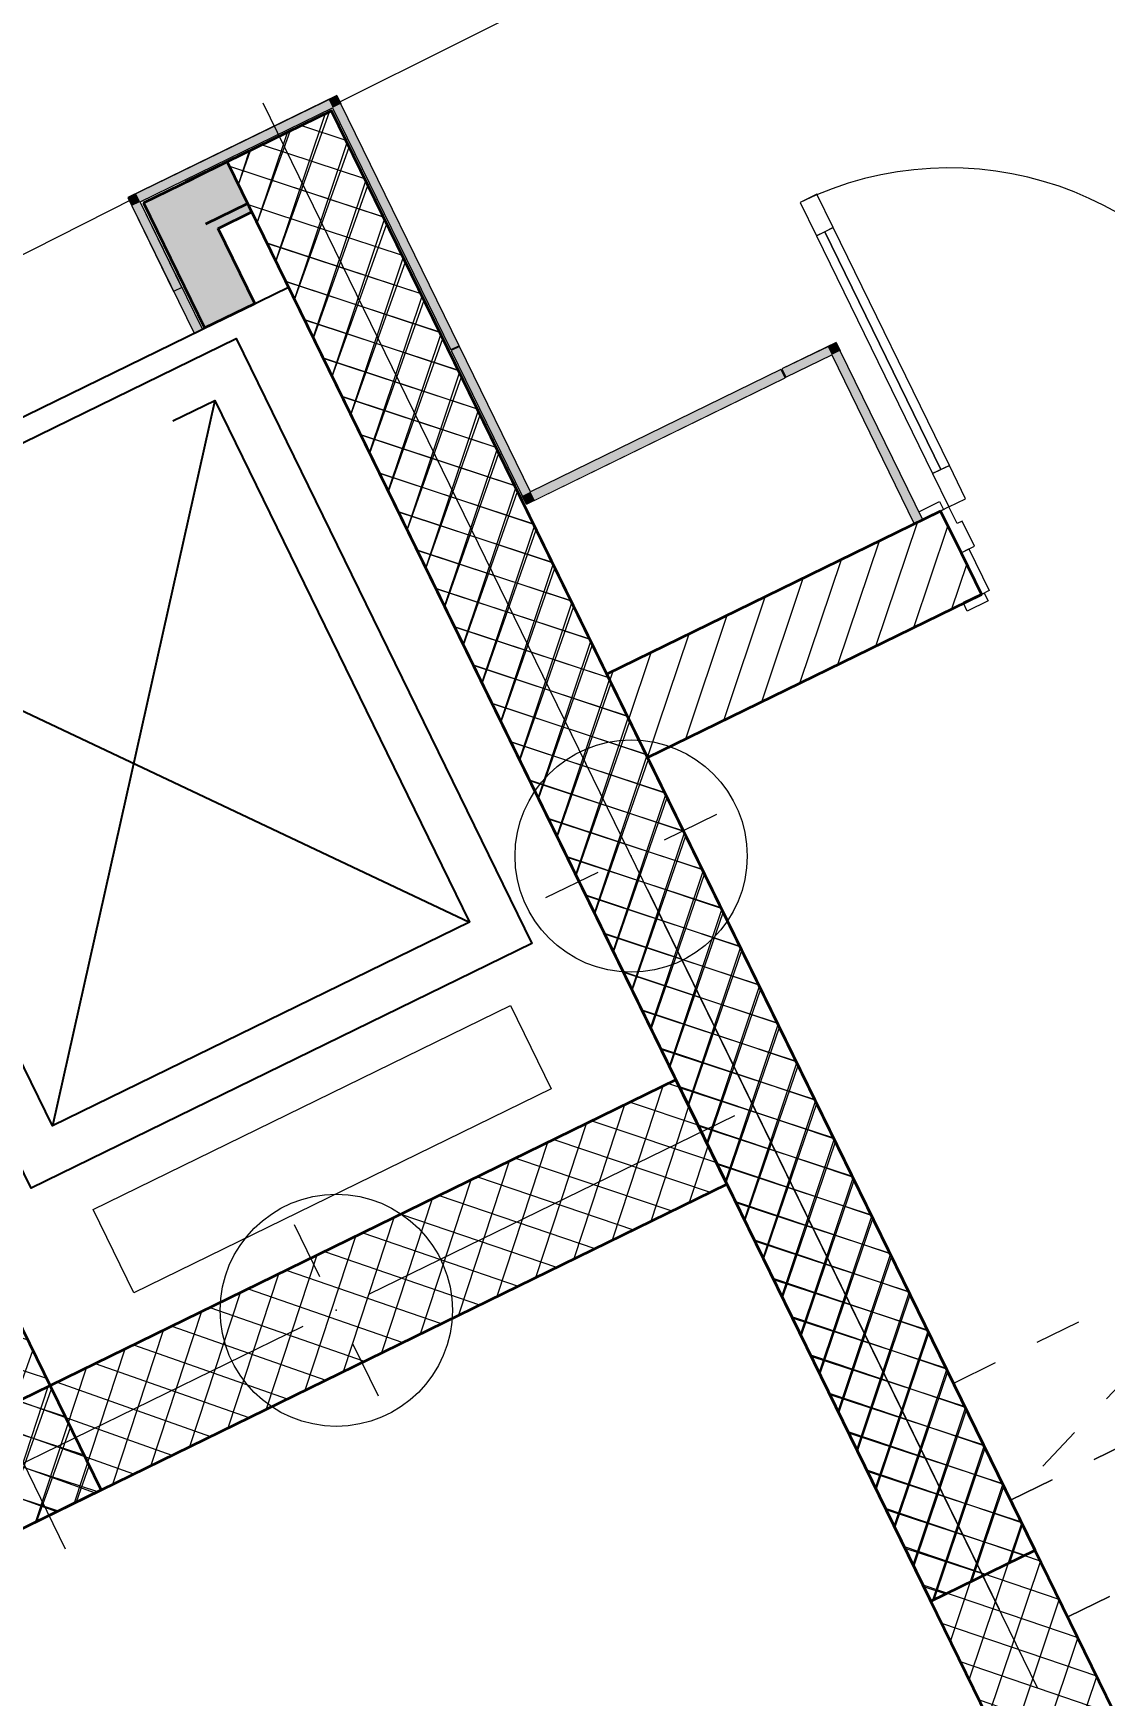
# Model space of a CAD drawing. Header units: metres. Extents: x 7511825 to 7512099, y 4692231 to 4692445.
# Drawn here: x 7511886.516 to 7511888.823, y 4692369.441 to 4692373.021 of the extents above; entities that cross this region are included whole.
import ezdxf
from ezdxf import colors
from ezdxf.entities.mleader import LeaderData, LeaderLine
from ezdxf.math import Vec2, Vec3

# ---------------------------------------------------------------- set-up
doc = ezdxf.new("R2010")
doc.units = ezdxf.units.M
doc.header["$XCLIPFRAME"] = 0
doc.set_wipeout_variables(frame=1)
doc.header["$PDMODE"] = 32
doc.header["$PDSIZE"] = 0.5
for name, pattern in [('Dense Dotted', [88.19444179534901, 0, -88.19444179534901]), ('Small Dashed', [141.11111111108, 70.55555555554, -70.55555555554]), ('Wipeout_Contour', [1000, 0, -1000])]:
    doc.linetypes.add(name, pattern=pattern)
for name, color, linetype in [('-  Pllakat_koridore_E', 7, 'Continuous'), ('A - Muret', 7, 'Continuous'), ('A - Pllaka Suteren', 7, 'Continuous'), ('A - Shtyllat', 7, 'Continuous'), ('fer +', 32, 'Continuous'), ('Structural - Stair & Railing', 7, 'Continuous')]:
    doc.layers.add(name, color=color, linetype=linetype)
for name, color, linetype, lineweight, true_color in [('-  Pllakat_koridore_E_Pen_No__145', 7, 'Continuous', 20, 0x0077b0), ('ARCHICAD Doors_Pen_No__108', 7, 'Continuous', 13, 0xfd8379), ('Structural - Stair & Railing_Pen_No__91', 171, 'Continuous', 13, 0xaaaaff)]:
    doc.layers.add(name, color=color, linetype=linetype, lineweight=lineweight, true_color=true_color)
for name, color, linetype, lineweight in [('- lokalet e_Pen_No__132', 255, 'Continuous', 0), ('0_Pen_No__132', 255, 'Continuous', 0), ('2D Drafting - General_Pen_No__2', 8, 'Continuous', 15), ('2D Drafting - General_Pen_No__42', 8, 'Continuous', 25), ('A - Muret_Pen_No__7', 7, 'Continuous', 35), ('A - Perdhesa Polyine_Pen_No__6', 1, 'Continuous', 0), ('A - Pllaka Suteren_Pen_No__42', 8, 'Continuous', 25), ('A - Shtyllat_Pen_No__1', 7, 'Continuous', 0), ('A - Shtyllat_Pen_No__7', 7, 'Continuous', 35), ('etazha', 7, 'Continuous', 0), ('Structural - Stair & Railing_Pen_No__11', 171, 'Continuous', 18)]:
    doc.layers.add(name, color=color, linetype=linetype, lineweight=lineweight)
doc.styles.add('GENERATED_STYLE_1', font='arial.ttf')
doc.styles.get("Standard").update_dxf_attribs({"font": 'arial.ttf'})
picture_1 = doc.add_image_def('image1.tif', size_in_pixel=(11235, 8447))
pattern_1 = [(44.99999999999999, (0, 0), (-45.96193909124158, 45.96193909124162), [])]
pattern_2 = [(44.99999999999999, (0, 0), (-45.96193909124158, 45.96193909124162), []), (135.0000000000002, (0, 0), (45.96193909124145, 45.96193909124175), [])]

# ---------------------------------------------------------------- blocks, each defined once
blk = doc.blocks.new('Slab_1', base_point=(-1850.000000000003, -19000.83600967443))
at = {"layer": 'A - Pllaka Suteren_Pen_No__42', "color": 8, "linetype": 'Continuous', "lineweight": 25, "flags": 128}
blk.add_lwpolyline([(11850, -13600.83965125988), (11850, -11700.83965125988), (13350, -11700.83965125988), (13350, -13600.83965125988)], close=True, dxfattribs=at)
blk = doc.blocks.new('Stair_1')
at = {"layer": 'Structural - Stair & Railing_Pen_No__11', "color": 171, "linetype": 'Small Dashed', "lineweight": 18}
blk.add_line((14350, -14450.83965125988), (13600, -14730.83965125989), dxfattribs=at)
at = {"layer": 'Structural - Stair & Railing_Pen_No__91', "color": 161, "linetype": 'Small Dashed', "lineweight": 13, "true_color": 0xaaaaff}
for p, q in [((15100.00001628937, -14450.83963446566), (13600, -14450.83963446566)), ((13600, -14450.83963446566), (13600, -14730.83965373884)), ((15100.00001628937, -14730.83965373884), (13600, -14730.83965373884)), ((13600, -14730.83965373884), (13600, -15010.83967301203)), ((13600, -14730.83965373884), (15100.00001628937, -14730.83965373884)), ((15100.00001628937, -15010.83967301203), (13600, -15010.83967301203)), ((13600, -15010.83967301203), (13600, -15290.83962820955)), ((13600, -15010.83967301203), (15100.00001628937, -15010.83967301203))]:
    blk.add_line(p, q, dxfattribs=at)
blk = doc.blocks.new('Wall_7', base_point=(13149.19560798455, -11700.83965125988))
at = {"layer": 'A - Muret', "linetype": 'Continuous', "lineweight": 0, "true_color": 0x000000}
for points in [[(13269.19560798455, -11400.83965125988), (13149.19560798455, -11400.83965125988), (13269.19560798455, -11520.83965125988)], [(13269.19560798455, -11520.83965125988), (13149.19560798455, -11400.83965125988), (13149.19560798455, -11520.83965125988)], [(13149.19560798455, -11520.83965125988), (13149.19560798455, -11700.83965125988), (13269.19560798455, -11700.83965125988), (13269.19560798455, -11520.83965125988)]]:
    blk.add_hatch(color=18, dxfattribs=at).paths.add_polyline_path(points)
at = {"layer": 'A - Muret_Pen_No__7', "color": 7, "linetype": 'Continuous', "lineweight": 35, "flags": 128}
for points in [[(13149.19560798455, -11400.83965125988), (13269.19560798455, -11400.83965125988)], [(13149.19560798455, -11400.83965125988), (13149.19560798455, -11700.83965125988)], [(13269.19560798455, -11700.83965125988), (13269.19560798455, -11520.83965125988)], [(13149.19560798455, -11700.83965125988), (13269.19560798455, -11700.83965125988)]]:
    blk.add_lwpolyline(points, dxfattribs=at)
blk = doc.blocks.new('Wall_8', base_point=(13149.19560798455, -11400.83965125988))
at = {"layer": 'A - Muret', "linetype": 'Continuous', "lineweight": 0, "true_color": 0x000000}
blk.add_hatch(color=18, dxfattribs=at).paths.add_polyline_path([(13269.19560798455, -11520.83969298318), (13349.99996747243, -11520.83969298318), (13349.99996747243, -11400.83965125988), (13269.19560798455, -11400.83965125988)])
at = {"layer": 'A - Muret_Pen_No__7', "color": 7, "linetype": 'Continuous', "lineweight": 35, "flags": 128}
for points in [[(13349.99999429455, -11400.83965125988), (13269.19560798455, -11400.83965125988)], [(13269.19560798455, -11520.83965125988), (13349.99996747243, -11520.83965125988)]]:
    blk.add_lwpolyline(points, dxfattribs=at)
blk = doc.blocks.new('Wall_35', base_point=(13250, -11400.83965125988))
at = {"layer": 'A - Muret', "linetype": 'Continuous', "lineweight": 0, "true_color": 0x000000}
blk.add_hatch(color=18, dxfattribs=at).paths.add_polyline_path([(13350.00005364423, -11400.83965125988), (13250, -11400.83965125988), (13250, -11500.83970490412), (13350.00005364423, -11500.83970490412)])
at = {"layer": 'A - Muret_Pen_No__7', "color": 7, "linetype": 'Continuous', "lineweight": 35, "flags": 128}
for points in [[(13350.00002011659, -11400.83965125988), (13250, -11400.83965125988)], [(13250, -11500.83965125988), (13350.00002011659, -11500.83965125988)]]:
    blk.add_lwpolyline(points, dxfattribs=at)
blk = doc.blocks.new('Wall_62', base_point=(13625, -11375.88789807723))
at = {"color": 254, "linetype": 'Wipeout_Contour', "lineweight": 0, "ltscale": 52145.56883018707}
blk.add_wipeout([(13123.692921653661, -11395.887898077228), (13143.69292165366, -11395.887898077228), (13123.692921653661, -11375.88789807723)], dxfattribs=at).dxf.layer = '-  Pllakat_koridore_E'
at = {"color": 254, "linetype": 'Wipeout_Contour', "lineweight": 0, "ltscale": 53259.31681385465}
blk.add_wipeout([(13604.999999999998, -11395.88789807723), (13625, -11395.88789807723), (13625, -11375.88789807723)], dxfattribs=at).dxf.layer = '-  Pllakat_koridore_E'
at = {"color": 254, "linetype": 'Wipeout_Contour', "lineweight": 0, "ltscale": 53231.26989828351}
blk.add_wipeout([(13605, -11395.887898077228), (13625, -11375.88789807723), (13605, -11375.88789807723)], dxfattribs=at).dxf.layer = '-  Pllakat_koridore_E'
at = {"layer": '-  Pllakat_koridore_E_Pen_No__145', "color": 144, "linetype": 'Continuous', "lineweight": 20, "true_color": 0x0077b0, "flags": 128}
blk.add_lwpolyline([(13625, -11375.88789807723), (13625, -11395.88789807723)], dxfattribs=at)
at = {"color": 254, "linetype": 'Wipeout_Contour', "lineweight": 0, "ltscale": 70260.5574846861}
blk.add_wipeout([(13143.69292165366, -11395.887898077228), (13605.000000000002, -11395.887898077228), (13605.000000000002, -11375.88789807723), (13143.69292165366, -11375.88789807723)], dxfattribs=at).dxf.layer = '-  Pllakat_koridore_E'
at = {"color": 254, "linetype": 'Wipeout_Contour', "lineweight": 0, "ltscale": 52146.16925207034}
blk.add_wipeout([(13143.69292165366, -11375.88789807723), (13123.692921653661, -11375.88789807723), (13143.69292165366, -11395.887898077228)], dxfattribs=at).dxf.layer = '-  Pllakat_koridore_E'
at = {"layer": '-  Pllakat_koridore_E_Pen_No__145', "color": 144, "linetype": 'Continuous', "lineweight": 20, "true_color": 0x0077b0, "flags": 128}
for points in [[(13123.69292165366, -11375.88789807723), (13123.69292165366, -11395.88789807723)], [(13625, -11375.88789807723), (13123.69292165366, -11375.88789807723)], [(13143.69292165366, -11395.88789807723), (13605, -11395.88789807723)]]:
    blk.add_lwpolyline(points, dxfattribs=at)
blk = doc.blocks.new('Wall_63', base_point=(13143.69292165366, -11375.88789807723))
at = {"color": 254, "linetype": 'Wipeout_Contour', "lineweight": 0, "ltscale": 69824.04210621669}
blk.add_wipeout([(13123.692921653661, -11395.887898077222), (13123.692921653661, -11600.83965125988), (13143.69292165366, -11600.83965125988), (13143.69292165366, -11395.887898077222)], dxfattribs=at).dxf.layer = '-  Pllakat_koridore_E'
at = {"layer": '-  Pllakat_koridore_E_Pen_No__145', "color": 144, "linetype": 'Continuous', "lineweight": 20, "true_color": 0x0077b0, "flags": 128}
for points in [[(13123.69292165366, -11395.88789807723), (13123.69292165366, -11600.83965125988)], [(13143.69292165366, -11600.83965125988), (13143.69292165366, -11395.88789807723)], [(13143.69292165366, -11600.83965125988), (13123.69292165366, -11600.83965125988)]]:
    blk.add_lwpolyline(points, dxfattribs=at)
blk = doc.blocks.new('Wall_64', base_point=(13625, -12325.83965125988))
at = {"color": 254, "linetype": 'Wipeout_Contour', "lineweight": 0, "ltscale": 55102.80143746173}
blk.add_wipeout([(13625, -12325.83965125988), (13605, -12325.83965125988), (13605, -12345.83965125988)], dxfattribs=at).dxf.layer = '-  Pllakat_koridore_E'
at = {"color": 254, "linetype": 'Wipeout_Contour', "lineweight": 0, "ltscale": 74417.0254038992}
blk.add_wipeout([(13624.999999999998, -12345.83965125988), (14225, -12345.83965125988), (14225, -12325.83965125988), (13624.999999999998, -12325.83965125988)], dxfattribs=at).dxf.layer = '-  Pllakat_koridore_E'
at = {"layer": '-  Pllakat_koridore_E_Pen_No__145', "color": 144, "linetype": 'Continuous', "lineweight": 20, "true_color": 0x0077b0, "flags": 128}
blk.add_lwpolyline([(14225, -12325.83965125988), (14225, -12345.83965125988)], dxfattribs=at)
at = {"color": 254, "linetype": 'Wipeout_Contour', "lineweight": 0, "ltscale": 55130.9817856951}
blk.add_wipeout([(13625, -12325.83965125988), (13605, -12345.83965125988), (13625, -12345.83965125988)], dxfattribs=at).dxf.layer = '-  Pllakat_koridore_E'
at = {"layer": '-  Pllakat_koridore_E_Pen_No__145', "color": 144, "linetype": 'Continuous', "lineweight": 20, "true_color": 0x0077b0, "flags": 128}
for points in [[(13605, -12345.83965125988), (13605, -12325.83965125988)], [(13605, -12345.83965125988), (14225, -12345.83965125988)], [(14225, -12325.83965125988), (13625, -12325.83965125988)]]:
    blk.add_lwpolyline(points, dxfattribs=at)
blk = doc.blocks.new('Wall_65', base_point=(14227, -12325.83965125988))
at = {"color": 254, "linetype": 'Wipeout_Contour', "lineweight": 0, "ltscale": 56777.46496297831}
blk.add_wipeout([(14337, -12345.83965125988), (14357, -12345.83965125988), (14357, -12325.83965125988)], dxfattribs=at).dxf.layer = '-  Pllakat_koridore_E'
at = {"color": 254, "linetype": 'Wipeout_Contour', "lineweight": 0, "ltscale": 56749.36698539776}
blk.add_wipeout([(14337, -12345.83965125988), (14357, -12325.83965125988), (14337, -12325.83965125988)], dxfattribs=at).dxf.layer = '-  Pllakat_koridore_E'
at = {"layer": '-  Pllakat_koridore_E_Pen_No__145', "color": 144, "linetype": 'Continuous', "lineweight": 20, "true_color": 0x0077b0, "flags": 128}
blk.add_lwpolyline([(14357, -12325.83965125988), (14357, -12345.83965125988)], dxfattribs=at)
at = {"color": 254, "linetype": 'Wipeout_Contour', "lineweight": 0, "ltscale": 75487.73103892457}
blk.add_wipeout([(14337.000000000004, -12325.83965125988), (14227, -12325.83965125988), (14227, -12345.83965125988), (14337.000000000004, -12345.83965125988)], dxfattribs=at).dxf.layer = '-  Pllakat_koridore_E'
at = {"layer": '-  Pllakat_koridore_E_Pen_No__145', "color": 144, "linetype": 'Continuous', "lineweight": 20, "true_color": 0x0077b0, "flags": 128}
for points in [[(14357, -12325.83965125988), (14227, -12325.83965125988)], [(14227, -12325.83965125988), (14227, -12345.83965125988)], [(14227, -12345.83965125988), (14337, -12345.83965125988)]]:
    blk.add_lwpolyline(points, dxfattribs=at)
blk = doc.blocks.new('Wall_66', base_point=(13625, -11375.88789807723))
at = {"color": 254, "linetype": 'Wipeout_Contour', "lineweight": 0, "ltscale": 71774.85047410044}
blk.add_wipeout([(13605, -11395.887898077228), (13605, -11975.88789807723), (13625, -11975.88789807723), (13625, -11395.887898077228)], dxfattribs=at).dxf.layer = '-  Pllakat_koridore_E'
at = {"layer": '-  Pllakat_koridore_E_Pen_No__145', "color": 144, "linetype": 'Continuous', "lineweight": 20, "true_color": 0x0077b0, "flags": 128}
for points in [[(13605, -11395.88789807723), (13605, -11975.88789807723)], [(13625, -11975.88789807723), (13625, -11395.88789807723)], [(13625, -11975.88789807723), (13605, -11975.88789807723)]]:
    blk.add_lwpolyline(points, dxfattribs=at)
blk = doc.blocks.new('Wall_67', base_point=(13625, -11977.88789807723))
at = {"color": 254, "linetype": 'Wipeout_Contour', "lineweight": 0, "ltscale": 72998.95909824577}
blk.add_wipeout([(13625, -12325.83965125988), (13625, -11977.887898077222), (13605, -11977.887898077222), (13605, -12325.83965125988)], dxfattribs=at).dxf.layer = '-  Pllakat_koridore_E'
at = {"layer": '-  Pllakat_koridore_E_Pen_No__145', "color": 144, "linetype": 'Continuous', "lineweight": 20, "true_color": 0x0077b0, "flags": 128}
for points in [[(13605, -11977.88789807723), (13605, -12325.83965125988)], [(13625, -11977.88789807723), (13605, -11977.88789807723)], [(13625, -12325.83965125988), (13625, -11977.88789807723)]]:
    blk.add_lwpolyline(points, dxfattribs=at)
blk = doc.blocks.new('Wall_68', base_point=(14357, -12325.83965125988))
at = {"color": 254, "linetype": 'Wipeout_Contour', "lineweight": 0, "ltscale": 76243.8845060808}
blk.add_wipeout([(14337, -12345.83965125989), (14337, -12750.839651259892), (14357, -12750.839651259892), (14357, -12345.83965125989)], dxfattribs=at).dxf.layer = '-  Pllakat_koridore_E'
at = {"layer": '-  Pllakat_koridore_E_Pen_No__145', "color": 144, "linetype": 'Continuous', "lineweight": 20, "true_color": 0x0077b0, "flags": 128}
for points in [[(14337, -12345.83965125988), (14337, -12750.83965125989)], [(14357, -12750.83965125989), (14357, -12345.83965125988)], [(14357, -12750.83965125989), (14337, -12750.83965125989)]]:
    blk.add_lwpolyline(points, dxfattribs=at)
blk = doc.blocks.new('Wall_81', base_point=(13625, -11375.88789807723))
at = {"layer": '-  Pllakat_koridore_E_Pen_No__145', "linetype": 'Continuous', "lineweight": 0, "true_color": 0x0077b0}
for points in [[(13123.69292165366, -11395.88789807723), (13143.69292165366, -11395.88789807723), (13123.69292165366, -11375.88789807723)], [(13143.69292165366, -11375.88789807723), (13123.69292165366, -11375.88789807723), (13143.69292165366, -11395.88789807723)], [(13143.69292165366, -11395.88789807723), (13605, -11395.88789807723), (13605, -11375.88789807723), (13143.69292165366, -11375.88789807723)], [(13605, -11395.88789807723), (13625, -11395.88789807723), (13625, -11375.88789807723)], [(13605, -11395.88789807723), (13625, -11375.88789807723), (13605, -11375.88789807723)]]:
    blk.add_hatch(color=144, dxfattribs=at).paths.add_polyline_path(points)
at = {"layer": '-  Pllakat_koridore_E_Pen_No__145', "color": 144, "linetype": 'Continuous', "lineweight": 20, "true_color": 0x0077b0, "flags": 128}
for points in [[(13123.69292165366, -11375.88789807723), (13123.69292165366, -11395.88789807723)], [(13625, -11375.88789807723), (13123.69292165366, -11375.88789807723)], [(13625, -11375.88789807723), (13625, -11395.88789807723)], [(13143.69292165366, -11395.88789807723), (13605, -11395.88789807723)]]:
    blk.add_lwpolyline(points, dxfattribs=at)
blk = doc.blocks.new('Wall_82', base_point=(13143.69292165366, -11375.88789807723))
at = {"layer": '-  Pllakat_koridore_E_Pen_No__145', "linetype": 'Continuous', "lineweight": 0, "true_color": 0x0077b0}
blk.add_hatch(color=144, dxfattribs=at).paths.add_polyline_path([(13123.69292165366, -11395.88789807723), (13123.69292165366, -11700.83965125988), (13143.69292165366, -11700.83965125988), (13143.69292165366, -11395.88789807723)])
at = {"layer": '-  Pllakat_koridore_E_Pen_No__145', "color": 144, "linetype": 'Continuous', "lineweight": 20, "true_color": 0x0077b0, "flags": 128}
for points in [[(13123.69292165366, -11395.88789807723), (13123.69292165366, -11700.83965125988)], [(13143.69292165366, -11700.83965125988), (13143.69292165366, -11395.88789807723)], [(13143.69292165366, -11700.83965125988), (13123.69292165366, -11700.83965125988)]]:
    blk.add_lwpolyline(points, dxfattribs=at)
blk = doc.blocks.new('Wall_83', base_point=(13625, -12325.83965125988))
at = {"layer": '-  Pllakat_koridore_E_Pen_No__145', "linetype": 'Continuous', "lineweight": 0, "true_color": 0x0077b0}
for points in [[(13625, -12325.83965125988), (13605, -12325.83965125988), (13605, -12345.83965125988)], [(13625, -12325.83965125988), (13605, -12345.83965125988), (13625, -12345.83965125988)], [(13625, -12345.83965125988), (14225, -12345.83965125988), (14225, -12325.83965125988), (13625, -12325.83965125988)]]:
    blk.add_hatch(color=144, dxfattribs=at).paths.add_polyline_path(points)
at = {"layer": '-  Pllakat_koridore_E_Pen_No__145', "color": 144, "linetype": 'Continuous', "lineweight": 20, "true_color": 0x0077b0, "flags": 128}
for points in [[(13605, -12345.83965125988), (13605, -12325.83965125988)], [(13605, -12345.83965125988), (14225, -12345.83965125988)], [(14225, -12325.83965125988), (13625, -12325.83965125988)], [(14225, -12325.83965125988), (14225, -12345.83965125988)]]:
    blk.add_lwpolyline(points, dxfattribs=at)
blk = doc.blocks.new('Wall_84', base_point=(14227, -12325.83965125988))
at = {"layer": '-  Pllakat_koridore_E_Pen_No__145', "linetype": 'Continuous', "lineweight": 0, "true_color": 0x0077b0}
for points in [[(14337, -12325.83965125988), (14227, -12325.83965125988), (14227, -12345.83965125988), (14337, -12345.83965125988)], [(14337, -12345.83965125988), (14357, -12345.83965125988), (14357, -12325.83965125988)], [(14337, -12345.83965125988), (14357, -12325.83965125988), (14337, -12325.83965125988)]]:
    blk.add_hatch(color=144, dxfattribs=at).paths.add_polyline_path(points)
at = {"layer": '-  Pllakat_koridore_E_Pen_No__145', "color": 144, "linetype": 'Continuous', "lineweight": 20, "true_color": 0x0077b0, "flags": 128}
for points in [[(14357, -12325.83965125988), (14227, -12325.83965125988)], [(14227, -12325.83965125988), (14227, -12345.83965125988)], [(14227, -12345.83965125988), (14337, -12345.83965125988)], [(14357, -12325.83965125988), (14357, -12345.83965125988)]]:
    blk.add_lwpolyline(points, dxfattribs=at)
blk = doc.blocks.new('Wall_85', base_point=(13625, -11375.88789807723))
at = {"layer": '-  Pllakat_koridore_E_Pen_No__145', "linetype": 'Continuous', "lineweight": 0, "true_color": 0x0077b0}
blk.add_hatch(color=144, dxfattribs=at).paths.add_polyline_path([(13605, -11395.88789807723), (13605, -11975.88789807723), (13625, -11975.88789807723), (13625, -11395.88789807723)])
at = {"layer": '-  Pllakat_koridore_E_Pen_No__145', "color": 144, "linetype": 'Continuous', "lineweight": 20, "true_color": 0x0077b0, "flags": 128}
for points in [[(13605, -11395.88789807723), (13605, -11975.88789807723)], [(13625, -11975.88789807723), (13625, -11395.88789807723)], [(13625, -11975.88789807723), (13605, -11975.88789807723)]]:
    blk.add_lwpolyline(points, dxfattribs=at)
blk = doc.blocks.new('Wall_86', base_point=(13625, -11977.88789807723))
at = {"layer": '-  Pllakat_koridore_E_Pen_No__145', "linetype": 'Continuous', "lineweight": 0, "true_color": 0x0077b0}
blk.add_hatch(color=144, dxfattribs=at).paths.add_polyline_path([(13625, -12325.83965125988), (13625, -11977.88789807723), (13605, -11977.88789807723), (13605, -12325.83965125988)])
at = {"layer": '-  Pllakat_koridore_E_Pen_No__145', "color": 144, "linetype": 'Continuous', "lineweight": 20, "true_color": 0x0077b0, "flags": 128}
for points in [[(13605, -11977.88789807723), (13605, -12325.83965125988)], [(13625, -11977.88789807723), (13605, -11977.88789807723)], [(13625, -12325.83965125988), (13625, -11977.88789807723)]]:
    blk.add_lwpolyline(points, dxfattribs=at)
blk = doc.blocks.new('Wall_87', base_point=(14357, -12325.83965125988))
at = {"layer": '-  Pllakat_koridore_E_Pen_No__145', "linetype": 'Continuous', "lineweight": 0, "true_color": 0x0077b0}
blk.add_hatch(color=144, dxfattribs=at).paths.add_polyline_path([(14337, -12345.83965125988), (14337, -12750.83965125989), (14357, -12750.83965125989), (14357, -12345.83965125988)])
at = {"layer": '-  Pllakat_koridore_E_Pen_No__145', "color": 144, "linetype": 'Continuous', "lineweight": 20, "true_color": 0x0077b0, "flags": 128}
for points in [[(14337, -12345.83965125988), (14337, -12750.83965125989)], [(14357, -12750.83965125989), (14357, -12345.83965125988)], [(14357, -12750.83965125989), (14337, -12750.83965125989)]]:
    blk.add_lwpolyline(points, dxfattribs=at)
blk = doc.blocks.new('Metal Double Door 25')
at = {"layer": 'ARCHICAD Doors_Pen_No__108', "color": 11, "linetype": 'Continuous', "lineweight": 13, "true_color": 0xfd8379}
for p, q in [((-730, 730), (-730, 649.9999999999999)), ((-690, 730), (-730, 730)), ((-690, 649.9999999999999), (-690, 730)), ((690, 649.9999999999999), (690, 730)), ((690, 730), (730, 730)), ((730, 730), (730, 649.9999999999999)), ((-730, 649.9999999999999), (-690, 649.9999999999999)), ((-710, 649.9999999999999), (-710, 80.00000000000001)), ((730, 649.9999999999999), (690, 649.9999999999999)), ((710, 649.9999999999999), (710, 80.00000000000001)), ((-690, 80.00000000000001), (-730, 80.00000000000001)), ((-730, 80.00000000000001), (-730, 0)), ((-690, 0), (-690, 80.00000000000001)), ((690, 0), (690, 80.00000000000001)), ((690, 80.00000000000001), (730, 80.00000000000001)), ((730, 80.00000000000001), (730, 0)), ((-793, 0), (-793, 19)), ((-793, 19), (-743, 19)), ((-743, 0), (-793, 0)), ((-750, 0), (-793, 0)), ((-750, 0), (-793, 0)), ((-730, 0), (-750, 0)), ((-750, 0), (-750, -100)), ((-750, 0), (-750, -100)), ((-750, 0), (-750, -100)), ((-743, 19), (-743, 0)), ((-730, -40), (-730, 0)), ((-730, 0), (-690, 0)), ((730, 0), (690, 0)), ((750, 0), (730, 0)), ((730, 0), (730, -40)), ((743, 19), (793, 19)), ((743, 0), (743, 19)), ((793, 0), (743, 0)), ((750, -100), (750, 0)), ((750, 0), (750, -100)), ((750, 0), (750, -100)), ((750, 0), (793, 0)), ((750, 0), (793, 0)), ((793, 19), (793, 0)), ((-718, -40), (-730, -40)), ((-718, -100), (-718, -40)), ((730, -40), (718, -40)), ((718, -40), (718, -100)), ((-750, -200), (-750, -100)), ((-750, -100), (-731, -100)), ((-750, -100), (-718, -100)), ((-750, -100), (-750, -200)), ((-750, -100), (-750, -200)), ((-731, -100), (-731, -200)), ((718, -100), (750, -100)), ((731, -200), (731, -100)), ((731, -100), (750, -100)), ((750, -100), (750, -200)), ((750, -100), (750, -200)), ((750, -100), (750, -200)), ((-793, -219), (-793, -200)), ((-793, -200), (-743, -200)), ((-750, -200), (-793, -200)), ((-750, -200), (-793, -200)), ((-731, -200), (-750, -200)), ((-743, -200), (-743, -219)), ((750, -200), (731, -200)), ((743, -200), (793, -200)), ((743, -219), (743, -200)), ((750, -200), (793, -200)), ((750, -200), (793, -200)), ((793, -200), (793, -219)), ((-743, -219), (-793, -219)), ((793, -219), (743, -219))]:
    blk.add_line(p, q, dxfattribs=at)
at = {"layer": 'ARCHICAD Doors_Pen_No__108', "color": 11, "linetype": 'Continuous', "lineweight": 13, "true_color": 0xfd8379, "flags": 128}
for points in [[(-730, 649.9999999999999), (-730, 80.00000000000001), (-710, 80.00000000000001), (-710, 649.9999999999999)], [(-710, 649.9999999999999), (-710, 80.00000000000001), (-690, 80.00000000000001), (-690, 649.9999999999999)], [(710, 649.9999999999999), (710, 80.00000000000001), (690, 80.00000000000001), (690, 649.9999999999999)], [(730, 649.9999999999999), (730, 80.00000000000001), (710, 80.00000000000001), (710, 649.9999999999999)]]:
    blk.add_lwpolyline(points, close=True, dxfattribs=at)
at = {"layer": 'ARCHICAD Doors_Pen_No__108', "color": 11, "linetype": 'Continuous', "lineweight": 13, "true_color": 0xfd8379}
for centre, start, end in [((-730, 0), 0, 90), ((730, 0), 90, 180)]:
    blk.add_arc(centre, 730, start, end, dxfattribs=at)
blk = doc.blocks.new('Wall_193', base_point=(13600.00000000001, -12950.83965125988))
at = {"layer": 'A - Muret', "linetype": 'Continuous', "lineweight": 0, "true_color": 0x000000}
h = blk.add_hatch(dxfattribs=at)
h.set_pattern_fill('COMMON_BRICK', color=18, style=0, pattern_type=2)
h.set_pattern_definition(pattern_1)
h.paths.add_polyline_path([(13600.00000000001, -12950.83965125988), (14400.00000000001, -12950.83965125988), (14400.00000000001, -12750.83965125989), (13600.00000000001, -12750.83965125989)])
h = blk.add_hatch(dxfattribs=at)
h.set_pattern_fill('COMMON_BRICK', color=18, style=0, pattern_type=2)
h.set_pattern_definition(pattern_1)
h.paths.add_polyline_path([(15900.00000000001, -12750.83965125989), (15900.00000000001, -12950.83965125988), (16700.00000000001, -12950.83965125988), (16700.00000000001, -12750.83965125989)])
at = {"layer": 'A - Muret_Pen_No__7', "color": 7, "linetype": 'Continuous', "lineweight": 35}
for p, q in [((14400.00000000001, -12750.83965125989), (14357.00000000001, -12750.83965125989)), ((14400.00000000001, -12750.83965125989), (14400.00000000001, -12850.83965125989)), ((15900.00000000001, -12750.83965125989), (15943.00000000001, -12750.83965125989)), ((15900.00000000001, -12750.83965125989), (15900.00000000001, -12850.83965125989)), ((14400.00000000001, -12850.83965125989), (14400.00000000001, -12950.83965125988)), ((15900.00000000001, -12850.83965125989), (15900.00000000001, -12950.83965125988)), ((14400.00000000001, -12950.83965125988), (14357.00000000001, -12950.83965125988)), ((15900.00000000001, -12950.83965125988), (15943.00000000001, -12950.83965125988))]:
    blk.add_line(p, q, dxfattribs=at)
at = {"layer": 'A - Muret_Pen_No__7', "color": 7, "linetype": 'Continuous', "lineweight": 35, "flags": 128}
for points in [[(14400.00000000001, -12750.83965125989), (13600.00000000001, -12750.83965125989)], [(16700.00000000001, -12750.83965125989), (15900.00000000001, -12750.83965125989)], [(13600.00000000001, -12950.83965125988), (14400.00000000001, -12950.83965125988)], [(15900.00000000001, -12950.83965125988), (16700.00000000001, -12950.83965125988)]]:
    blk.add_lwpolyline(points, dxfattribs=at)
at = {"layer": 'ARCHICAD Doors_Pen_No__108', "color": 11, "linetype": 'Continuous', "lineweight": 13, "true_color": 0xfd8379, "zscale": 1000}
blk.add_blockref('Metal Double Door 25', (15150.00000000001, -12750.83965125989), dxfattribs=at)
blk = doc.blocks.new('Column_14', base_point=(13475.00000000002, -15200.83965125988))
at = {"layer": 'A - Shtyllat', "linetype": 'Continuous', "lineweight": 0, "true_color": 0x000000}
h = blk.add_hatch(dxfattribs=at)
h.set_pattern_fill('CONCRETE_BLOCK', color=18, style=0, pattern_type=2)
h.set_pattern_definition(pattern_2)
h.paths.add_polyline_path([(13350.00000000002, -19000.83965125988), (13600.00000000002, -19000.83965125988), (13600.00000000002, -11400.83965125988), (13350.00000000002, -11400.83965125988)])
at = {"layer": 'A - Shtyllat_Pen_No__1', "color": 7, "linetype": 'Continuous', "lineweight": 13}
blk.add_line((13475.00000000002, -15120.83965125988), (13475.00000000002, -11320.83965125988), dxfattribs=at)
at = {"layer": 'A - Shtyllat_Pen_No__7', "color": 7, "linetype": 'Continuous', "lineweight": 35, "flags": 128}
blk.add_lwpolyline([(13350.00000000002, -19000.83965125988), (13600.00000000002, -19000.83965125988), (13600.00000000002, -11400.83965125988), (13350.00000000002, -11400.83965125988)], close=True, dxfattribs=at)
blk = doc.blocks.new('Column_17', base_point=(13475, -13125.83965125989))
at = {"layer": 'A - Shtyllat', "linetype": 'Continuous', "lineweight": 0, "true_color": 0x000000}
h = blk.add_hatch(dxfattribs=at)
h.set_pattern_fill('CONCRETE_BLOCK', color=18, style=0, pattern_type=2)
h.set_pattern_definition(pattern_2)
h.paths.add_polyline_path([(13350, -14850.83965125989), (13600, -14850.83965125989), (13600, -11400.83965125988), (13350, -11400.83965125988)])
at = {"layer": 'A - Shtyllat_Pen_No__1', "color": 7, "linetype": 'Continuous', "lineweight": 13}
for p, q in [((13475, -13045.83965125989), (13475, -11320.83965125988)), ((13395, -13125.83965125989), (13270, -13125.83965125989)), ((13555, -13125.83965125989), (13680, -13125.83965125989)), ((13475, -13205.83965125989), (13475, -14930.83965125989))]:
    blk.add_line(p, q, dxfattribs=at)
blk.add_point((13475, -13125.83965125989), dxfattribs=at)
at = {"layer": 'A - Shtyllat_Pen_No__7', "color": 7, "linetype": 'Continuous', "lineweight": 35, "flags": 128}
blk.add_lwpolyline([(13350, -14850.83965125989), (13600, -14850.83965125989), (13600, -11400.83965125988), (13350, -11400.83965125988)], close=True, dxfattribs=at)
blk = doc.blocks.new('Column_18', base_point=(12475, -13725.83965125989))
at = {"layer": 'A - Shtyllat', "linetype": 'Continuous', "lineweight": 0, "true_color": 0x000000}
h = blk.add_hatch(dxfattribs=at)
h.set_pattern_fill('CONCRETE_BLOCK', color=18, style=0, pattern_type=2)
h.set_pattern_definition(pattern_2)
h.paths.add_polyline_path([(13350, -13850.83965125989), (13350, -13600.83965125989), (11600, -13600.83965125989), (11600, -13850.83965125989)])
at = {"layer": 'A - Shtyllat_Pen_No__1', "color": 7, "linetype": 'Continuous', "lineweight": 13}
for p, q in [((12475, -13645.83965125989), (12475, -13520.83965125989)), ((12395, -13725.83965125989), (11520, -13725.83965125989)), ((12555, -13725.83965125989), (13430, -13725.83965125989)), ((12475, -13805.83965125989), (12475, -13930.83965125989))]:
    blk.add_line(p, q, dxfattribs=at)
blk.add_point((12475, -13725.83965125989), dxfattribs=at)
at = {"layer": 'A - Shtyllat_Pen_No__7', "color": 7, "linetype": 'Continuous', "lineweight": 35, "flags": 128}
blk.add_lwpolyline([(13350, -13850.83965125989), (13350, -13600.83965125989), (11600, -13600.83965125989), (11600, -13850.83965125989)], close=True, dxfattribs=at)
blk = doc.blocks.new('Column_19', base_point=(11725.00000000001, -12625.83965125988))
at = {"layer": 'A - Shtyllat', "linetype": 'Continuous', "lineweight": 0, "true_color": 0x000000}
h = blk.add_hatch(dxfattribs=at)
h.set_pattern_fill('CONCRETE_BLOCK', color=18, style=0, pattern_type=2)
h.set_pattern_definition(pattern_2)
h.paths.add_polyline_path([(11600.00000000001, -13850.83965125988), (11850.00000000001, -13850.83965125988), (11850.00000000001, -11400.83965125988), (11600.00000000001, -11400.83965125988)])
at = {"layer": 'A - Shtyllat_Pen_No__1', "color": 7, "linetype": 'Continuous', "lineweight": 13}
for p, q in [((11725.00000000001, -12545.83965125988), (11725.00000000001, -11320.83965125988)), ((11645.00000000001, -12625.83965125988), (11520.00000000001, -12625.83965125988)), ((11805.00000000001, -12625.83965125988), (11930.00000000001, -12625.83965125988)), ((11725.00000000001, -12705.83965125988), (11725.00000000001, -13930.83965125988))]:
    blk.add_line(p, q, dxfattribs=at)
blk.add_point((11725.00000000001, -12625.83965125988), dxfattribs=at)
at = {"layer": 'A - Shtyllat_Pen_No__7', "color": 7, "linetype": 'Continuous', "lineweight": 35, "flags": 128}
blk.add_lwpolyline([(11600.00000000001, -13850.83965125988), (11850.00000000001, -13850.83965125988), (11850.00000000001, -11400.83965125988), (11600.00000000001, -11400.83965125988)], close=True, dxfattribs=at)

msp = doc.modelspace()

# ---------------------------------------------------------------- linework, layer by layer
at = {"layer": '- lokalet e_Pen_No__132', "color": 255, "linetype": 'Continuous', "lineweight": 0, "flags": 128}
msp.add_lwpolyline([(7511890.221768239, 4692365.953609931), (7511890.270628506, 4692365.916264377), (7511887.899533245, 4692370.767851344), (7511886.32725939, 4692369.999440696), (7511884.707684384, 4692373.882670898), (7511886.279958239, 4692374.651081546), (7511882.152126643, 4692383.097192631), (7511869.933312683, 4692377.125544162), (7511873.750499379, 4692369.440313716), (7511872.08838134, 4692368.627993906), (7511876.639568237, 4692359.315639657)], close=True, dxfattribs=at)
at = {"layer": '0_Pen_No__132', "color": 255, "linetype": 'Continuous', "lineweight": 0, "flags": 128}
msp.add_lwpolyline([(7511887.176238359, 4692372.873459221), (7511889.900186361, 4692374.232324449), (7511889.904228956, 4692374.224052745), (7511891.679826641, 4692375.091832976), (7511890.825873336, 4692376.850526353), (7511888.997745902, 4692375.979334239), (7511885.835916264, 4692382.448872478), (7511883.118128601, 4692381.120619785), (7511886.279958239, 4692374.651081546), (7511884.707684384, 4692373.882670898), (7511885.585867982, 4692372.085786492), (7511887.169646782, 4692372.887592143)], close=True, dxfattribs=at)
at = {"layer": '2D Drafting - General_Pen_No__2', "color": 8, "linetype": 'Continuous', "lineweight": 15, "flags": 128}
msp.add_lwpolyline([(7511886.644752951, 4692370.488519256), (7511887.543195155, 4692370.927611056), (7511887.631013514, 4692370.747922615), (7511886.732571311, 4692370.308830816)], close=True, dxfattribs=at)
at = {"layer": '2D Drafting - General_Pen_No__42', "color": 8, "linetype": 'Continuous', "lineweight": 25}
for points in [[(7511886.906512045, 4692372.23035225), (7511886.556934591, 4692370.668207697)], [(7511886.008069842, 4692371.79126045), (7511887.455376795, 4692371.107299496)]]:
    msp.add_lwpolyline(points, dxfattribs=at)
at = {"layer": 'A - Shtyllat_Pen_No__1', "color": 7, "linetype": 'Continuous', "flags": 128}
for points in [[(7511886.437032337, 4692369.774830136), (7511886.661642889, 4692369.884603085), (7511885.585867981, 4692372.085786482), (7511885.361257431, 4692371.976013533)], [(7511886.551869938, 4692370.109213635), (7511886.661642889, 4692369.884603085), (7511888.009306193, 4692370.543240783), (7511887.899533243, 4692370.767851333)]]:
    msp.add_lwpolyline(points, close=True, dxfattribs=at)

# ---------------------------------------------------------------- block references
at = {"layer": 'A - Muret', "color": 7, "lineweight": 35, "xscale": 0.001, "yscale": 0.001, "zscale": 0.001, "rotation": 26.04594870372196}
for name, p in [('Wall_35', (7511886.843687066, 4692372.700515011)), ('Wall_8', (7511886.753120146, 4692372.656252629)), ('Wall_7', (7511886.884847686, 4692372.386719968))]:
    msp.add_blockref(name, p, dxfattribs=at)
at = {"layer": 'A - Pllaka Suteren', "color": 8, "linetype": 'Continuous', "lineweight": 25, "xscale": 0.001, "yscale": 0.001, "zscale": 0.001, "rotation": 26.04594870372196}
msp.add_blockref('Slab_1', (7511876.614305877, 4692359.242071373), dxfattribs=at)
at = {"layer": 'A - Shtyllat', "color": 7, "lineweight": 35, "xscale": 0.001, "yscale": 0.001, "zscale": 0.001, "rotation": 26.04594870372196}
for name, p in [('Column_19', (7511886.01145016, 4692370.930308319)), ('Column_18', (7511887.168282792, 4692370.271340745))]:
    msp.add_blockref(name, p, dxfattribs=at)
at = {"layer": 'Structural - Stair & Railing', "color": 8, "linetype": 'Dense Dotted', "lineweight": 15, "xscale": 0.001, "yscale": 0.001, "zscale": 0.001, "rotation": 26.04594870372196}
msp.add_blockref('Stair_1', (7511869.933312683, 4692377.125544162), dxfattribs=at)

# ---------------------------------------------------------------- next in the draw order: block references
at = {"layer": '-  Pllakat_koridore_E', "color": 144, "lineweight": 20, "true_color": 0x0077b0, "xscale": 0.001, "yscale": 0.001, "zscale": 0.001, "rotation": 26.04594870372196}
for name, p in [('Wall_62', (7511887.169646782, 4692372.887592143)), ('Wall_64', (7511887.586762806, 4692372.034115398))]:
    msp.add_blockref(name, p, dxfattribs=at)

# ---------------------------------------------------------------- next in the draw order: block references
for name, p in [('Wall_66', (7511887.169646782, 4692372.887592143)), ('Wall_63', (7511886.73722019, 4692372.676254152)), ('Wall_65', (7511888.127625013, 4692372.298448661))]:
    msp.add_blockref(name, p, dxfattribs=at)

# ---------------------------------------------------------------- next in the draw order: block references
for name, p in [('Wall_81', (7511887.169646782, 4692372.887592143)), ('Wall_82', (7511886.73722019, 4692372.676254152)), ('Wall_67', (7511887.433980045, 4692372.346729938)), ('Wall_68', (7511888.244422499, 4692372.355530595))]:
    msp.add_blockref(name, p, dxfattribs=at)

# ---------------------------------------------------------------- next in the draw order: linework, layer by layer
at = {"layer": '2D Drafting - General_Pen_No__42', "color": 8, "linetype": 'Continuous', "lineweight": 25}
msp.add_lwpolyline([(7511885.874316442, 4692371.837195491), (7511886.952447086, 4692372.36410565), (7511887.589130195, 4692371.061364456), (7511886.510999551, 4692370.534454296)], close=True, dxfattribs=at)
msp.add_lwpolyline([(7511886.816667825, 4692372.18644307), (7511886.906512045, 4692372.23035225), (7511887.455376795, 4692371.107299496), (7511886.556934591, 4692370.668207697), (7511886.008069842, 4692371.79126045), (7511886.097914062, 4692371.83516963)], dxfattribs=at)
at = {"layer": 'A - Shtyllat_Pen_No__1', "color": 7, "linetype": 'Continuous', "flags": 128}
msp.add_lwpolyline([(7511890.270628955, 4692365.916263436), (7511890.495239506, 4692366.026036385), (7511887.158141837, 4692372.85419713), (7511886.933531286, 4692372.74442418)], close=True, dxfattribs=at)

# ---------------------------------------------------------------- next in the draw order: block references
at = {"layer": '-  Pllakat_koridore_E', "color": 144, "lineweight": 20, "true_color": 0x0077b0, "xscale": 0.001, "yscale": 0.001, "zscale": 0.001, "rotation": 26.04594870372196}
for name, p in [('Wall_85', (7511887.169646782, 4692372.887592143)), ('Wall_86', (7511887.433980045, 4692372.346729938)), ('Wall_84', (7511888.127625013, 4692372.298448661)), ('Wall_87', (7511888.244422499, 4692372.355530595)), ('Wall_83', (7511887.586762806, 4692372.034115398))]:
    msp.add_blockref(name, p, dxfattribs=at)
at = {"layer": 'A - Muret', "color": 7, "lineweight": 35, "xscale": 0.001, "yscale": 0.001, "zscale": 0.001, "rotation": 26.04594870372196}
msp.add_blockref('Wall_193', (7511887.838734126, 4692371.461611726), dxfattribs=at)
at = {"layer": 'A - Shtyllat', "color": 7, "lineweight": 35, "xscale": 0.001, "yscale": 0.001, "zscale": 0.001, "rotation": 26.04594870372196}
for name, p in [('Column_14', (7511888.714385399, 4692369.385230294)), ('Column_17', (7511887.803269915, 4692371.249497866))]:
    msp.add_blockref(name, p, dxfattribs=at)

# ---------------------------------------------------------------- next in the draw order: texts
at = {"layer": 'etazha', "color": 0, "style": 'GENERATED_STYLE_1'}
msp.add_text('2B+S+P+13+PH', height=1.446028900170204, rotation=26.20856088645989, dxfattribs=at).set_placement((7511879.091110481, 4692371.51045809))

# ---------------------------------------------------------------- next in the draw order: pictures from other files: only their frames are drawn
at = {"layer": 'fer +', "lineweight": 13}
image = msp.add_image(picture_1, insert=(7510761.385077205, 4690852.668166598), size_in_units=(2378.0750000000003, 1787.9483333333335), dxfattribs=at)
image.set_boundary_path([(5025.280434943736, 987.8931494690478), (5895.767949923873, 1572.597013030201)])
image.dxf.flags = 15

# ---------------------------------------------------------------- next in the draw order: leaders
at = {"layer": 'A - Perdhesa Polyine_Pen_No__6', "linetype": 'Continuous'}
ml = msp.add_multileader_mtext('Standard', dxfattribs=at)
ml.set_content('Përdhesa Morea', color=256)
ml.set_leader_properties()
ml.build(insert=Vec2(0, 0))
ml.multileader.update_dxf_attribs({"text_left_attachment_type": 6, "text_right_attachment_type": 6, "dogleg_length": 0.36, "arrow_head_size": 1.2})
ctx = ml.context
ctx.base_point, ctx.char_height, ctx.arrow_head_size, ctx.landing_gap_size, ctx.plane_origin = Vec3(7511875.265853332, 4692388.482324269), 1.5, 1.2, 0.3, Vec3(7511872.480409915, 4692371.913832963)
ctx.left_attachment, ctx.right_attachment = 6, 6
notes = []
notes.append((ctx, [(0, (1, 1, 0), (7511874.905853332, 4692388.482324269), (1, 0), 0.36, [(0, [(7511872.480409915, 4692371.913832963)], 0, [])])]))
ctx.mtext.insert, ctx.mtext.flow_direction = Vec3(7511875.565853332, 4692390.282324268), 5
for ctx, leaders in notes:
    for number, flags, end, landing, length, lines in leaders:
        leader = LeaderData()
        leader.index, (leader.has_last_leader_line, leader.has_dogleg_vector, leader.attachment_direction) = number, flags
        leader.last_leader_point, leader.dogleg_vector, leader.dogleg_length = Vec3(end), Vec3(landing), length
        for number, points, colour, breaks in lines:
            line = LeaderLine()
            line.index, line.vertices, line.color, line.breaks = number, Vec3.list(points), colors.encode_raw_color(colour), breaks
            leader.lines.append(line)
        ctx.leaders.append(leader)

doc.saveas('drawing.dxf')
